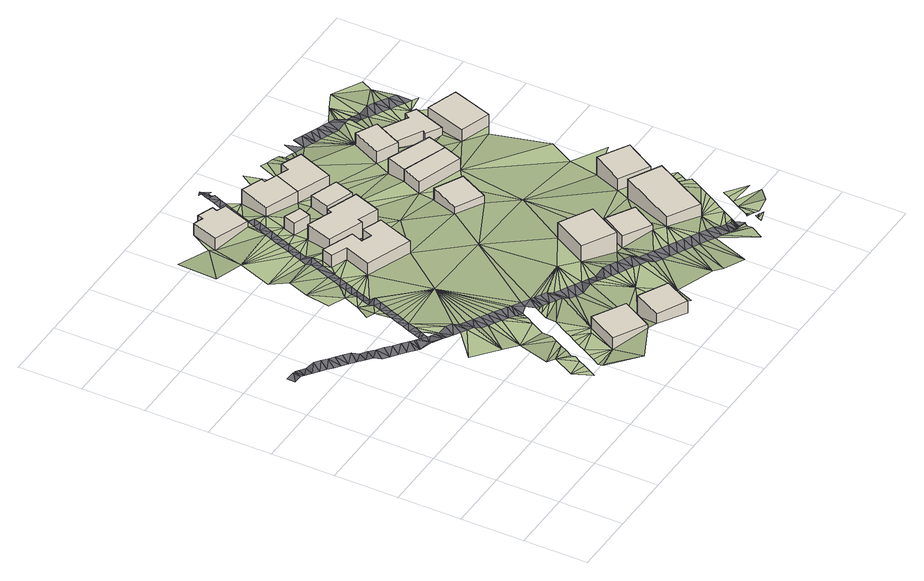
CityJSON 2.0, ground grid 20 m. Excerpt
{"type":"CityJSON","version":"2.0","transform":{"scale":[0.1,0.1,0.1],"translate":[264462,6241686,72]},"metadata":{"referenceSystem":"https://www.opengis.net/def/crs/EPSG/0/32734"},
"CityObjects":{
"building1":{"type":"Building","geometry":[{"type":"MultiSurface","lod":"1","boundaries":[[[0,1,2,3]],[[1,4,5,2]],[[4,6,7,5]],[[6,0,3,7]],[[3,2,5,7]]]}]},
"building2":{"type":"Building","geometry":[{"type":"MultiSurface","lod":"1","boundaries":[[[8,9,10,11]],[[9,12,13,10]],[[12,14,15,13]],[[14,8,11,15]],[[11,10,13,15]]]}]},
"building3":{"type":"Building","geometry":[{"type":"MultiSurface","lod":"1","boundaries":[[[16,17,18,19]],[[17,20,21,18]],[[20,22,23,21]],[[22,24,25,23]],[[24,26,27,25]],[[26,28,29,27]],[[28,30,31,29]],[[30,32,33,31]],[[32,34,35,33]],[[34,16,19,35]],[[19,18,21,23,25,27,29,31,33,35]]]}]},
"building4":{"type":"Building","geometry":[{"type":"MultiSurface","lod":"1","boundaries":[[[36,37,38,39]],[[37,40,41,38]],[[40,42,43,41]],[[42,44,45,43]],[[44,46,47,45]],[[46,48,49,47]],[[48,50,51,49]],[[50,36,39,51]],[[39,38,41,43,45,47,49,51]]]}]},
"building5":{"type":"Building","geometry":[{"type":"MultiSurface","lod":"1","boundaries":[[[52,53,54,55]],[[53,56,57,54]],[[56,58,59,57]],[[58,52,55,59]],[[55,54,57,59]]]}]},
"building6":{"type":"Building","geometry":[{"type":"MultiSurface","lod":"1","boundaries":[[[60,61,62,63]],[[61,64,65,62]],[[64,66,67,65]],[[66,68,69,67]],[[68,70,71,69]],[[72,73,74,71]],[[73,75,76,74]],[[75,60,63,76]],[[63,62,65,67,69,71,74,76]]]}]},
"building7":{"type":"Building","geometry":[{"type":"MultiSurface","lod":"1","boundaries":[[[77,78,79,80]],[[78,81,82,79]],[[81,83,84,82]],[[83,77,80,84]],[[80,79,82,84]]]}]},
"building8":{"type":"Building","geometry":[{"type":"MultiSurface","lod":"1","boundaries":[[[85,86,87,88]],[[86,89,90,87]],[[89,91,92,90]],[[91,93,94,92]],[[93,95,96,94]],[[95,85,88,96]],[[88,87,90,92,94,96]]]}]},
"building9":{"type":"Building","geometry":[{"type":"MultiSurface","lod":"1","boundaries":[[[97,98,99,100]],[[98,101,102,99]],[[101,103,104,102]],[[103,97,100,104]],[[100,99,102,104]]]}]},
"building10":{"type":"Building","geometry":[{"type":"MultiSurface","lod":"1","boundaries":[[[105,106,107,108]],[[106,109,110,107]],[[109,111,112,110]],[[111,105,108,112]],[[108,107,110,112]]]}]},
"building11":{"type":"Building","geometry":[{"type":"MultiSurface","lod":"1","boundaries":[[[95,113,114,96]],[[113,115,116,114]],[[115,117,118,116]],[[117,119,120,118]],[[119,85,88,120]],[[85,95,96,88]],[[96,114,116,118,120,88]]]}]},
"building12":{"type":"Building","geometry":[{"type":"MultiSurface","lod":"1","boundaries":[[[121,122,123,124]],[[122,125,126,123]],[[125,127,128,126]],[[127,121,124,128]],[[124,123,126,128]]]}]},
"building13":{"type":"Building","geometry":[{"type":"MultiSurface","lod":"1","boundaries":[[[129,130,131,132]],[[130,133,134,131]],[[133,135,136,134]],[[135,129,132,136]],[[132,131,134,136]]]}]},
"building14":{"type":"Building","geometry":[{"type":"MultiSurface","lod":"1","boundaries":[[[137,138,139,140]],[[138,141,142,139]],[[141,143,144,142]],[[143,137,140,144]],[[140,139,142,144]]]}]},
"building15":{"type":"Building","geometry":[{"type":"MultiSurface","lod":"1","boundaries":[[[137,143,144,140]],[[143,145,146,144]],[[145,147,148,146]],[[147,137,140,148]],[[140,144,146,148]]]}]},
"building16":{"type":"Building","geometry":[{"type":"MultiSurface","lod":"1","boundaries":[[[149,150,151,152]],[[150,153,154,151]],[[153,155,156,154]],[[155,157,158,156]],[[157,149,152,158]],[[152,151,154,156,158]]]}]},
"building17":{"type":"Building","geometry":[{"type":"MultiSurface","lod":"1","boundaries":[[[159,160,161,162]],[[160,163,164,161]],[[163,165,166,164]],[[165,159,162,166]],[[162,161,164,166]]]}]},
"building18":{"type":"Building","geometry":[{"type":"MultiSurface","lod":"1","boundaries":[[[149,157,167,168]],[[157,169,170,167]],[[169,171,172,170]],[[171,173,174,172]],[[173,175,176,174]],[[175,177,178,176]],[[177,179,180,178]],[[179,149,168,180]],[[168,167,170,172,174,176,178,180]]]}]},
"building19":{"type":"Building","geometry":[{"type":"MultiSurface","lod":"1","boundaries":[[[181,182,183,184]],[[182,185,186,183]],[[185,187,188,186]],[[187,181,184,188]],[[184,183,186,188]]]}]},
"terrain1":{"type":"TINRelief","geometry":[{"type":"CompositeSurface","lod":"1","boundaries":[[[189,190,191]],[[190,189,192]],[[193,190,192]],[[194,190,193]],[[195,196,197]],[[194,193,198]],[[199,194,200]],[[194,198,201]],[[202,194,201]],[[203,197,4]],[[204,205,206]],[[202,200,194]],[[197,196,4]],[[207,203,4]],[[199,200,208]],[[209,199,208]],[[205,204,210]],[[211,207,4]],[[4,212,211]],[[213,214,215]],[[216,204,206]],[[217,206,209]],[[218,214,213]],[[208,219,209]],[[206,220,216]],[[218,213,221]],[[4,196,6]],[[212,222,223]],[[222,212,4]],[[221,224,218]],[[220,206,217]],[[225,224,221]],[[226,209,219]],[[223,222,227]],[[228,227,222]],[[209,229,217]],[[230,231,232]],[[209,226,233]],[[222,4,1]],[[229,209,234]],[[235,231,236]],[[231,230,237]],[[233,234,209]],[[228,1,238]],[[1,228,222]],[[231,237,239]],[[236,231,239]],[[240,238,1]],[[225,241,224]],[[239,242,236]],[[243,224,241]],[[244,241,225]],[[245,234,233]],[[242,246,236]],[[247,248,249]],[[243,241,250]],[[245,233,251]],[[252,241,244]],[[246,253,236]],[[236,253,248]],[[254,250,241]],[[251,255,245]],[[241,252,256]],[[251,257,255]],[[254,241,258]],[[257,259,255]],[[6,12,9]],[[260,241,256]],[[261,259,257]],[[253,262,248]],[[241,263,258]],[[249,248,264]],[[240,1,265]],[[266,241,260]],[[262,267,248]],[[263,241,268]],[[9,0,6]],[[240,269,270]],[[271,241,266]],[[264,248,267]],[[272,268,241]],[[249,273,274]],[[275,241,271]],[[276,270,277]],[[264,278,249]],[[276,279,280]],[[281,280,282]],[[241,275,283]],[[278,273,249]],[[282,280,279]],[[284,1,0]],[[241,283,285]],[[276,277,279]],[[286,272,34]],[[269,240,265]],[[270,269,277]],[[241,285,287]],[[286,34,288]],[[265,1,289]],[[274,290,291]],[[241,34,272]],[[292,288,34]],[[284,289,1]],[[274,273,293]],[[34,294,292]],[[274,293,295]],[[34,296,294]],[[297,0,9]],[[298,299,300]],[[300,299,301]],[[302,301,291]],[[295,290,274]],[[0,303,284]],[[290,304,291]],[[32,305,296]],[[304,302,291]],[[303,0,306]],[[305,30,307]],[[9,8,297]],[[34,32,296]],[[0,297,306]],[[30,305,32]],[[307,30,28]],[[308,309,310]],[[311,307,28]],[[34,241,16]],[[8,312,313]],[[308,310,314]],[[300,301,36]],[[315,301,302]],[[311,28,316]],[[317,287,309]],[[287,317,241]],[[318,308,314]],[[301,315,319]],[[318,320,308]],[[313,297,8]],[[316,28,68]],[[321,301,319]],[[301,322,36]],[[323,306,297]],[[324,308,320]],[[325,316,68]],[[326,301,321]],[[297,327,323]],[[324,328,308]],[[322,301,326]],[[36,50,300]],[[26,68,28]],[[327,297,329]],[[330,308,328]],[[331,325,332]],[[332,325,68]],[[333,329,297]],[[334,308,330]],[[241,317,16]],[[331,332,335]],[[309,308,317]],[[336,297,313]],[[297,337,333]],[[338,335,332]],[[337,297,339]],[[340,36,322]],[[334,341,83]],[[26,24,20]],[[20,24,22]],[[338,342,343]],[[336,339,297]],[[26,72,68]],[[344,83,341]],[[308,334,83]],[[342,338,332]],[[342,345,343]],[[83,344,346]],[[313,347,336]],[[348,340,322]],[[26,20,72]],[[346,349,83]],[[345,342,350]],[[351,345,350]],[[352,313,353]],[[313,354,347]],[[340,348,355]],[[356,342,332]],[[83,349,357]],[[351,350,358]],[[340,355,359]],[[354,313,352]],[[17,72,20]],[[359,360,340]],[[332,64,356]],[[361,358,350]],[[362,358,361]],[[360,40,340]],[[308,83,81]],[[362,361,363]],[[357,77,83]],[[364,77,357]],[[17,16,365]],[[81,317,308]],[[366,361,350]],[[73,72,75]],[[356,64,61]],[[360,367,40]],[[353,368,352]],[[75,72,17]],[[369,363,361]],[[353,370,371]],[[364,372,77]],[[367,373,40]],[[369,361,374]],[[375,368,353]],[[101,356,61]],[[372,376,77]],[[317,125,16]],[[356,101,366]],[[377,40,373]],[[375,353,378]],[[75,17,365]],[[370,379,380]],[[374,361,91]],[[111,376,381]],[[371,378,353]],[[125,365,16]],[[366,95,361]],[[111,77,376]],[[374,91,382]],[[111,381,383]],[[60,101,61]],[[98,366,101]],[[384,382,91]],[[380,371,370]],[[91,385,384]],[[365,60,75]],[[98,95,366]],[[383,386,105]],[[387,380,379]],[[111,383,105]],[[77,111,109]],[[101,60,103]],[[105,386,388]],[[387,379,389]],[[81,390,317]],[[77,109,78]],[[95,98,391]],[[125,317,127]],[[133,388,392]],[[392,393,133]],[[133,105,388]],[[365,138,60]],[[97,391,98]],[[125,122,365]],[[393,394,133]],[[89,86,85]],[[389,395,396]],[[390,81,78]],[[113,95,391]],[[390,127,317]],[[138,103,60]],[[397,78,109]],[[394,398,133]],[[396,395,399]],[[113,391,97]],[[400,396,399]],[[117,89,85]],[[365,122,138]],[[133,106,105]],[[109,106,397]],[[399,401,400]],[[390,78,397]],[[401,402,400]],[[135,133,398]],[[117,403,89]],[[119,117,85]],[[135,398,404]],[[405,402,401]],[[405,406,402]],[[404,407,135]],[[405,408,406]],[[97,103,147]],[[405,409,408]],[[138,137,103]],[[135,407,410]],[[147,113,97]],[[106,133,411]],[[106,411,397]],[[412,413,414]],[[410,412,415]],[[416,417,418]],[[138,122,121]],[[416,419,420]],[[147,103,137]],[[413,421,414]],[[422,419,416]],[[414,421,423]],[[410,415,135]],[[127,390,121]],[[416,418,422]],[[414,415,412]],[[397,424,390]],[[117,115,425]],[[425,426,117]],[[153,115,113]],[[135,415,427]],[[424,397,411]],[[428,429,430]],[[430,431,428]],[[432,428,431]],[[433,135,427]],[[113,147,153]],[[121,141,138]],[[425,115,434]],[[141,121,390]],[[432,435,428]],[[135,433,436]],[[437,435,432]],[[434,115,438]],[[135,436,439]],[[435,437,440]],[[438,115,441]],[[135,439,442]],[[115,443,441]],[[135,442,444]],[[443,115,445]],[[163,390,424]],[[440,446,435]],[[435,446,447]],[[150,115,153]],[[115,448,445]],[[411,449,424]],[[141,390,450]],[[153,147,155]],[[451,447,452]],[[448,115,150]],[[411,444,449]],[[452,453,451]],[[450,390,163]],[[454,444,442]],[[145,155,147]],[[455,444,454]],[[444,455,456]],[[150,457,448]],[[458,444,456]],[[449,444,459]],[[143,141,182]],[[150,460,457]],[[444,458,459]],[[460,150,461]],[[171,157,155]],[[171,155,145]],[[150,462,461]],[[145,143,182]],[[450,463,141]],[[462,150,464]],[[465,464,150]],[[169,157,171]],[[149,466,150]],[[141,467,182]],[[150,466,465]],[[468,450,163]],[[173,171,145]],[[463,467,141]],[[173,145,182]],[[469,466,149]],[[470,469,149]],[[149,471,470]],[[149,179,177]],[[472,471,149]],[[177,472,149]],[[182,181,173]],[[182,467,185]],[[473,474,475]],[[173,181,175]],[[475,476,473]],[[177,477,472]],[[476,478,473]],[[477,177,479]],[[473,478,480]],[[177,175,481]],[[473,480,482]],[[479,177,483]],[[175,181,481]],[[482,484,473]],[[481,483,177]],[[481,181,187]],[[481,485,483]],[[486,473,484]],[[486,484,487]],[[485,481,488]],[[488,481,489]],[[490,491,487]],[[489,481,492]],[[493,491,490]],[[487,491,486]],[[493,494,491]],[[491,494,495]],[[496,486,491]]]}]},
"road1":{"type":"Road","geometry":[{"type":"MultiSurface","lod":"1","boundaries":[[[497,498,499]],[[500,498,497]],[[501,502,503]],[[500,503,498]],[[504,503,500]],[[499,505,506]],[[507,508,509]],[[510,511,509]],[[497,499,506]],[[508,506,509]],[[506,505,509]],[[510,512,511]],[[252,216,256]],[[244,204,216]],[[225,513,210]],[[204,225,210]],[[216,252,244]],[[216,220,256]],[[260,229,266]],[[217,260,256]],[[260,217,229]],[[217,256,220]],[[511,514,515]],[[511,507,509]],[[512,514,511]],[[512,516,514]],[[511,515,517]],[[225,221,513]],[[225,204,244]],[[221,213,513]],[[515,215,517]],[[213,518,513]],[[518,213,215]],[[215,515,518]],[[519,520,521]],[[522,520,519]],[[523,524,525]],[[523,522,519]],[[520,526,527]],[[523,525,522]],[[528,529,530]],[[531,529,528]],[[532,533,534]],[[529,535,534]],[[530,536,537]],[[502,501,538]],[[501,503,504]],[[538,501,539]],[[528,530,537]],[[537,536,539]],[[536,538,539]],[[540,541,542]],[[542,541,543]],[[540,527,526]],[[521,544,519]],[[520,527,521]],[[541,540,526]],[[532,542,543]],[[532,534,535]],[[543,533,532]],[[529,531,535]],[[266,229,234]],[[375,378,392]],[[352,381,354]],[[368,383,352]],[[368,375,388]],[[394,380,398]],[[371,380,394]],[[392,378,393]],[[394,393,371]],[[380,387,398]],[[393,378,371]],[[375,392,388]],[[372,339,336]],[[357,333,337]],[[339,357,337]],[[372,364,339]],[[336,347,372]],[[386,383,368]],[[386,368,388]],[[383,381,352]],[[354,376,347]],[[354,381,376]],[[347,376,372]],[[421,406,408]],[[409,421,408]],[[545,423,409]],[[404,389,396]],[[407,396,400]],[[389,404,398]],[[404,396,407]],[[400,410,407]],[[389,398,387]],[[421,413,406]],[[409,423,421]],[[413,412,406]],[[400,412,410]],[[406,412,402]],[[412,400,402]],[[281,282,309]],[[282,279,309]],[[310,279,277]],[[265,289,320]],[[269,265,318]],[[314,277,318]],[[320,318,265]],[[289,324,320]],[[318,277,269]],[[310,277,314]],[[283,245,255]],[[275,245,283]],[[271,266,234]],[[271,245,275]],[[255,259,285]],[[234,245,271]],[[281,309,546]],[[285,261,546]],[[546,309,287]],[[283,255,285]],[[285,546,287]],[[259,261,285]],[[310,309,279]],[[341,306,323]],[[344,341,323]],[[330,284,303]],[[306,334,303]],[[341,334,306]],[[323,327,344]],[[357,349,333]],[[357,339,364]],[[333,349,329]],[[346,344,327]],[[346,329,349]],[[346,327,329]],[[284,330,328]],[[324,289,328]],[[303,334,330]],[[328,289,284]]]}]},
"road2":{"type":"Road","geometry":[{"type":"MultiSurface","lod":"1","boundaries":[[[507,511,547]],[[547,548,549]],[[517,550,511]],[[549,214,551]],[[552,551,214]],[[550,548,547]],[[550,547,511]],[[218,224,552]],[[552,214,218]],[[214,549,548]],[[224,553,554]],[[553,243,232]],[[243,553,224]],[[554,552,224]],[[232,250,230]],[[250,232,243]],[[254,237,230]],[[230,250,254]],[[263,237,258]],[[239,263,268]],[[239,237,263]],[[258,237,254]],[[242,239,268]],[[253,246,286]],[[288,262,253]],[[272,246,242]],[[288,253,286]],[[292,262,288]],[[286,246,272]],[[242,268,272]],[[262,292,267]],[[264,267,294]],[[296,278,264]],[[273,278,296]],[[273,296,305]],[[296,264,294]],[[267,292,294]],[[305,293,273]],[[307,293,305]],[[307,295,293]],[[316,295,311]],[[290,316,304]],[[290,295,316]],[[311,295,307]],[[302,304,331]],[[325,304,316]],[[331,315,302]],[[331,304,325]],[[315,338,319]],[[319,338,321]],[[326,321,343]],[[315,335,338]],[[335,315,331]],[[345,326,343]],[[326,351,322]],[[326,345,351]],[[343,321,338]],[[322,351,348]],[[348,351,358]],[[359,355,363]],[[360,359,369]],[[355,348,362]],[[363,369,359]],[[369,374,360]],[[363,355,362]],[[358,362,348]],[[360,374,367]],[[373,367,382]],[[377,385,555]],[[377,373,384]],[[555,556,557]],[[556,558,557]],[[384,385,377]],[[384,373,382]],[[367,374,382]],[[559,558,556]],[[558,560,561]],[[558,559,560]],[[556,555,385]],[[562,563,564]],[[561,560,565]],[[565,560,563]],[[565,563,562]],[[566,565,562]]]}]},
"road3":{"type":"Road","geometry":[{"type":"MultiSurface","lod":"1","boundaries":[[[567,445,448]],[[448,568,569]],[[448,457,570]],[[448,570,568]],[[460,570,457]],[[571,570,460]],[[460,461,572]],[[460,572,571]],[[462,573,461]],[[461,573,572]],[[464,573,462]],[[464,574,573]],[[574,464,465]],[[574,465,474]],[[474,465,466]],[[474,466,475]],[[466,469,475]],[[469,476,475]],[[470,476,469]],[[478,476,470]],[[470,471,478]],[[471,480,478]],[[480,471,482]],[[472,484,471]],[[471,484,482]],[[472,477,487]],[[472,487,484]],[[490,477,479]],[[487,477,490]],[[490,479,483]],[[483,493,490]],[[494,483,485]],[[483,494,493]],[[494,485,488]],[[488,495,494]],[[489,495,488]]]}]}
},
"vertices":[
[684,171,128],[585,226,128],[585,226,169],[684,171,169],[530,128,128],[530,128,169],[630,73,156],[630,73,169],
[798,102,118],[706,149,118],[706,149,189],[798,102,189],[661,62,156],[661,62,189],[753,15,148],[753,15,189],
[687,856,83],[731,974,69],[731,974,124],[687,856,124],[669,997,83],[669,997,124],[656,962,83],[656,962,124],[623,974,83],[623,974,124],[637,1012,83],[637,1012,124],[537,1049,83],[537,1049,124],[524,1014,83],[524,1014,124],[574,995,83],[574,995,124],[542,910,83],[542,910,124],
[473,1354,48],[584,1313,69],[584,1313,89],[473,1354,89],[616,1401,48],[616,1401,89],[585,1412,48],[585,1412,89],[591,1428,48],[591,1428,89],[541,1447,48],[541,1447,89],[535,1428,48],[535,1428,89],[504,1439,48],[504,1439,89],
[629,1223,69],[615,1184,69],[615,1184,110],[629,1223,110],[669,1165,69],[669,1165,110],[683,1203,69],[683,1203,110],
[798,1090,58],[699,1126,58],[699,1126,124],[798,1090,124],[694,1111,58],[694,1111,124],[615,1140,69],[615,1140,124],[584,1056,83],[584,1056,124],[696,1014,69],[697,1014,124],[697,1014,69],[702,1029,69],[702,1029,124],[767,1005,69],[767,1005,124],
[971,362,81],[1031,471,81],[1031,471,150],[971,362,150],[930,526,96],[930,526,150],[869,417,96],[869,417,150],
[793,1339,37],[753,1354,37],[753,1354,99],[793,1339,99],[757,1367,37],[757,1367,99],[690,1392,48],[690,1392,99],[651,1292,69],[651,1292,99],[759,1253,58],[759,1253,99],
[848,1181,58],[761,1211,58],[761,1211,99],[848,1181,99],[739,1148,58],[739,1148,99],[827,1119,58],[827,1119,99],
[1080,309,105],[1127,390,81],[1127,390,122],[1080,309,122],[1042,440,81],[1042,440,122],[995,358,81],[995,358,122],
[864,1212,58],[864,1212,99],[909,1326,58],[909,1326,99],[843,1352,37],[843,1352,99],[832,1324,58],[832,1324,99],
[1049,892,51],[963,936,51],[963,936,92],[1049,892,92],[915,843,69],[915,843,92],[1002,799,65],[1002,799,92],
[1307,407,69],[1209,460,69],[1209,460,138],[1307,407,138],[1112,282,105],[1112,282,138],[1210,229,95],[1210,229,138],
[996,1048,51],[968,985,51],[968,985,92],[996,1048,92],[1115,938,51],[1115,938,92],[1138,999,51],[1138,999,92],
[1157,1059,51],[1157,1059,92],[1019,1112,39],[1019,1112,92],
[1152,1222,39],[1087,1254,39],[1087,1254,80],[1152,1222,80],[1041,1161,39],[1041,1161,80],[1107,1129,39],[1107,1129,80],[1119,1155,39],[1119,1155,80],
[1320,450,69],[1377,548,69],[1377,548,110],[1320,450,110],[1284,601,47],[1284,601,110],[1227,502,69],[1227,502,110],
[1119,1155,60],[1152,1222,60],[1208,1107,19],[1208,1107,60],[1202,1097,19],[1202,1097,60],[1248,1070,33],[1248,1070,60],[1285,1172,19],[1285,1172,60],[1254,1190,19],[1254,1190,60],[1242,1172,19],[1242,1172,60],
[1292,1139,19],[1249,1009,33],[1249,1009,74],[1292,1139,74],[1347,977,33],[1347,977,74],[1390,1107,19],[1390,1107,74],
[402,129,140],[365,166,140],[390,108,140],[414,151,140],[426,173,140],[403,237,140],[428,86,164],[516,20,156],[440,108,140],[438,195,140],[378,251,140],[475,260,128],[450,216,128],[463,238,128],[452,130,128],[422,527,118],[316,464,118],[393,400,118],[465,151,128],[487,282,128],[444,372,108],[403,538,118],[477,173,128],[489,195,128],[388,598,104],[367,644,104],[378,604,104],[441,516,118],[478,493,108],[376,667,104],[499,303,128],[460,505,108],[406,587,118],[566,215,128],[501,217,128],[384,691,104],[425,576,118],[523,347,108],[513,238,128],[525,260,128],[497,482,108],[391,768,104],[377,795,104],[382,745,104],[547,390,108],[516,471,108],[352,806,104],[392,857,91],[399,791,104],[537,282,128],[408,814,104],[562,325,128],[566,712,94],[417,837,91],[393,714,104],[444,565,108],[535,460,108],[426,860,91],[360,931,91],[414,909,91],[372,1010,91],[402,737,104],[560,412,108],[463,554,108],[435,883,91],[411,760,104],[554,448,108],[482,542,108],[567,425,108],[420,783,104],[564,442,108],[501,531,108],[573,437,108],[444,906,83],[429,806,104],[462,953,83],[688,375,108],[520,520,108],[453,930,83],[438,829,104],[669,385,108],[586,369,108],[539,509,108],[447,852,83],[479,999,83],[397,1075,91],[558,497,108],[598,391,108],[650,395,108],[471,976,83],[631,405,108],[605,404,108],[612,415,108],[621,411,108],[577,486,108],[727,354,96],[587,480,108],[456,875,83],[614,464,108],[464,899,83],[707,365,96],[515,1091,70],[381,1134,75],[473,922,83],[497,1045,83],[482,945,83],[506,1068,83],[491,968,83],[816,215,118],[360,1408,54],[331,1272,75],[464,1369,48],[419,1242,75],[533,1138,70],[748,343,96],[524,1114,70],[500,991,83],[768,332,118],[518,1037,83],[816,464,96],[641,449,108],[651,444,108],[527,1060,83],[806,33,148],[862,108,118],[670,434,108],[542,1161,70],[536,1083,83],[816,712,80],[689,424,108],[551,1184,70],[708,414,96],[559,1207,70],[577,1253,70],[789,321,118],[727,404,96],[544,1107,70],[568,1230,70],[810,310,118],[748,393,96],[830,299,118],[769,382,96],[553,1130,70],[615,1140,70],[851,288,118],[789,371,96],[562,1153,70],[913,255,118],[871,277,118],[571,1176,70],[892,266,118],[584,1313,70],[810,360,96],[615,1184,70],[580,1199,70],[830,349,96],[589,1222,70],[851,338,118],[935,243,118],[586,1276,70],[872,327,118],[629,1223,70],[598,1245,70],[979,221,105],[967,55,134],[957,232,105],[595,1299,70],[669,1165,70],[892,316,118],[607,1268,70],[604,1322,70],[613,1346,48],[651,1292,70],[616,1291,70],[624,1315,70],[913,305,118],[816,960,69],[683,1203,70],[622,1369,48],[1000,209,105],[633,1338,48],[992,35,134],[1066,175,105],[933,294,118],[631,1392,48],[642,1361,48],[1022,198,105],[955,282,105],[640,1415,48],[1044,187,105],[1055,3,134],[1088,164,105],[977,271,105],[651,1384,48],[999,260,105],[660,1407,48],[669,1430,48],[1021,248,105],[1110,153,105],[1043,237,105],[1132,141,105],[1066,712,65],[816,1208,58],[1064,226,105],[1086,214,105],[1108,203,105],[1166,14,134],[1154,130,105],[1066,464,81],[1130,192,105],[1190,56,134],[1176,119,105],[1201,77,125],[1190,111,105],[816,1457,37],[1152,180,105],[1208,89,125],[1205,104,95],[1174,169,105],[1210,101,95],[1214,99,95],[1196,158,95],[1209,460,70],[1210,150,95],[1225,143,95],[1241,149,95],[1260,183,95],[1246,68,125],[1240,55,125],[1277,68,125],[1258,77,125],[1253,79,125],[1231,140,95],[1263,74,125],[1235,137,95],[1227,502,70],[898,1428,37],[877,1436,37],[1272,204,95],[1280,127,95],[1274,118,95],[1277,117,95],[1282,114,95],[1296,107,95],[1284,226,95],[919,1421,37],[1299,161,95],[1296,247,95],[1310,100,95],[941,1413,37],[1308,268,95],[1330,91,125],[962,1405,22],[1320,290,95],[983,1398,22],[1307,407,70],[995,1393,22],[1397,142,95],[1311,183,95],[1025,1382,22],[1320,450,70],[1302,694,47],[1323,204,95],[1397,179,95],[1334,226,95],[1332,311,95],[1344,333,95],[1355,354,70],[1053,1371,22],[1367,375,70],[1379,397,70],[1063,1367,22],[1083,1360,22],[1102,1352,22],[1348,775,47],[1121,1344,22],[1140,1337,22],[1160,1329,39],[1316,960,33],[1408,634,47],[1179,1322,39],[1198,1314,19],[1216,1307,19],[1235,1296,19],[1238,1421,1],[1157,1378,22],[1176,1370,22],[1195,1363,1],[1256,1285,19],[1214,1355,1],[1276,1274,19],[1234,1347,1],[1316,1208,19],[1236,1346,1],[1297,1262,19],[1257,1335,1],[1317,1251,19],[1293,1448,1],[1277,1323,19],[1338,1239,19],[1358,1228,19],[1298,1312,19],[1366,1362,1],[1378,1217,19],[1318,1301,19],[1339,1289,19],[1359,1278,19],[1385,1398,1],
[295,666,104],[248,647,104],[267,632,104],[275,681,104],[237,712,104],[209,678,104],[228,663,104],[256,697,104],[286,616,104],[314,650,104],[329,638,104],[325,641,104],[298,607,104],[325,585,118],[339,602,104],[326,584,118],[384,549,118],[327,583,118],[356,566,118],[327,584,118],[365,612,104],[365,561,118],[46,862,99],[29,822,114],[56,856,99],[20,829,114],[39,864,99],[8,866,99],[7,839,99],[46,808,114],[74,843,99],[179,759,114],[132,740,114],[151,725,114],[160,775,114],[125,802,114],[98,767,114],[115,754,114],[142,788,114],[171,709,114],[198,743,104],[190,694,114],[218,728,104],[91,829,114],[64,794,114],[108,815,114],[81,781,114],[48,863,99],[1244,108,95],[603,445,108],
[338,631,104],[361,631,104],[341,638,104],[356,617,104],[346,652,104],[355,675,104],[373,722,104],[364,698,104],[648,1438,48],[678,1453,48],[657,1461,48],[666,1484,48],[687,1476,48],[692,1490,37],[671,1498,48],[694,1527,37],[697,1502,37],[707,1498,37],[676,1510,48],[666,1514,48],
[1010,1435,22],[1041,1423,22],[1040,1423,22],[1069,1412,22],[1079,1408,22],[1099,1400,22],[1118,1393,22],[1137,1385,22]
]}
